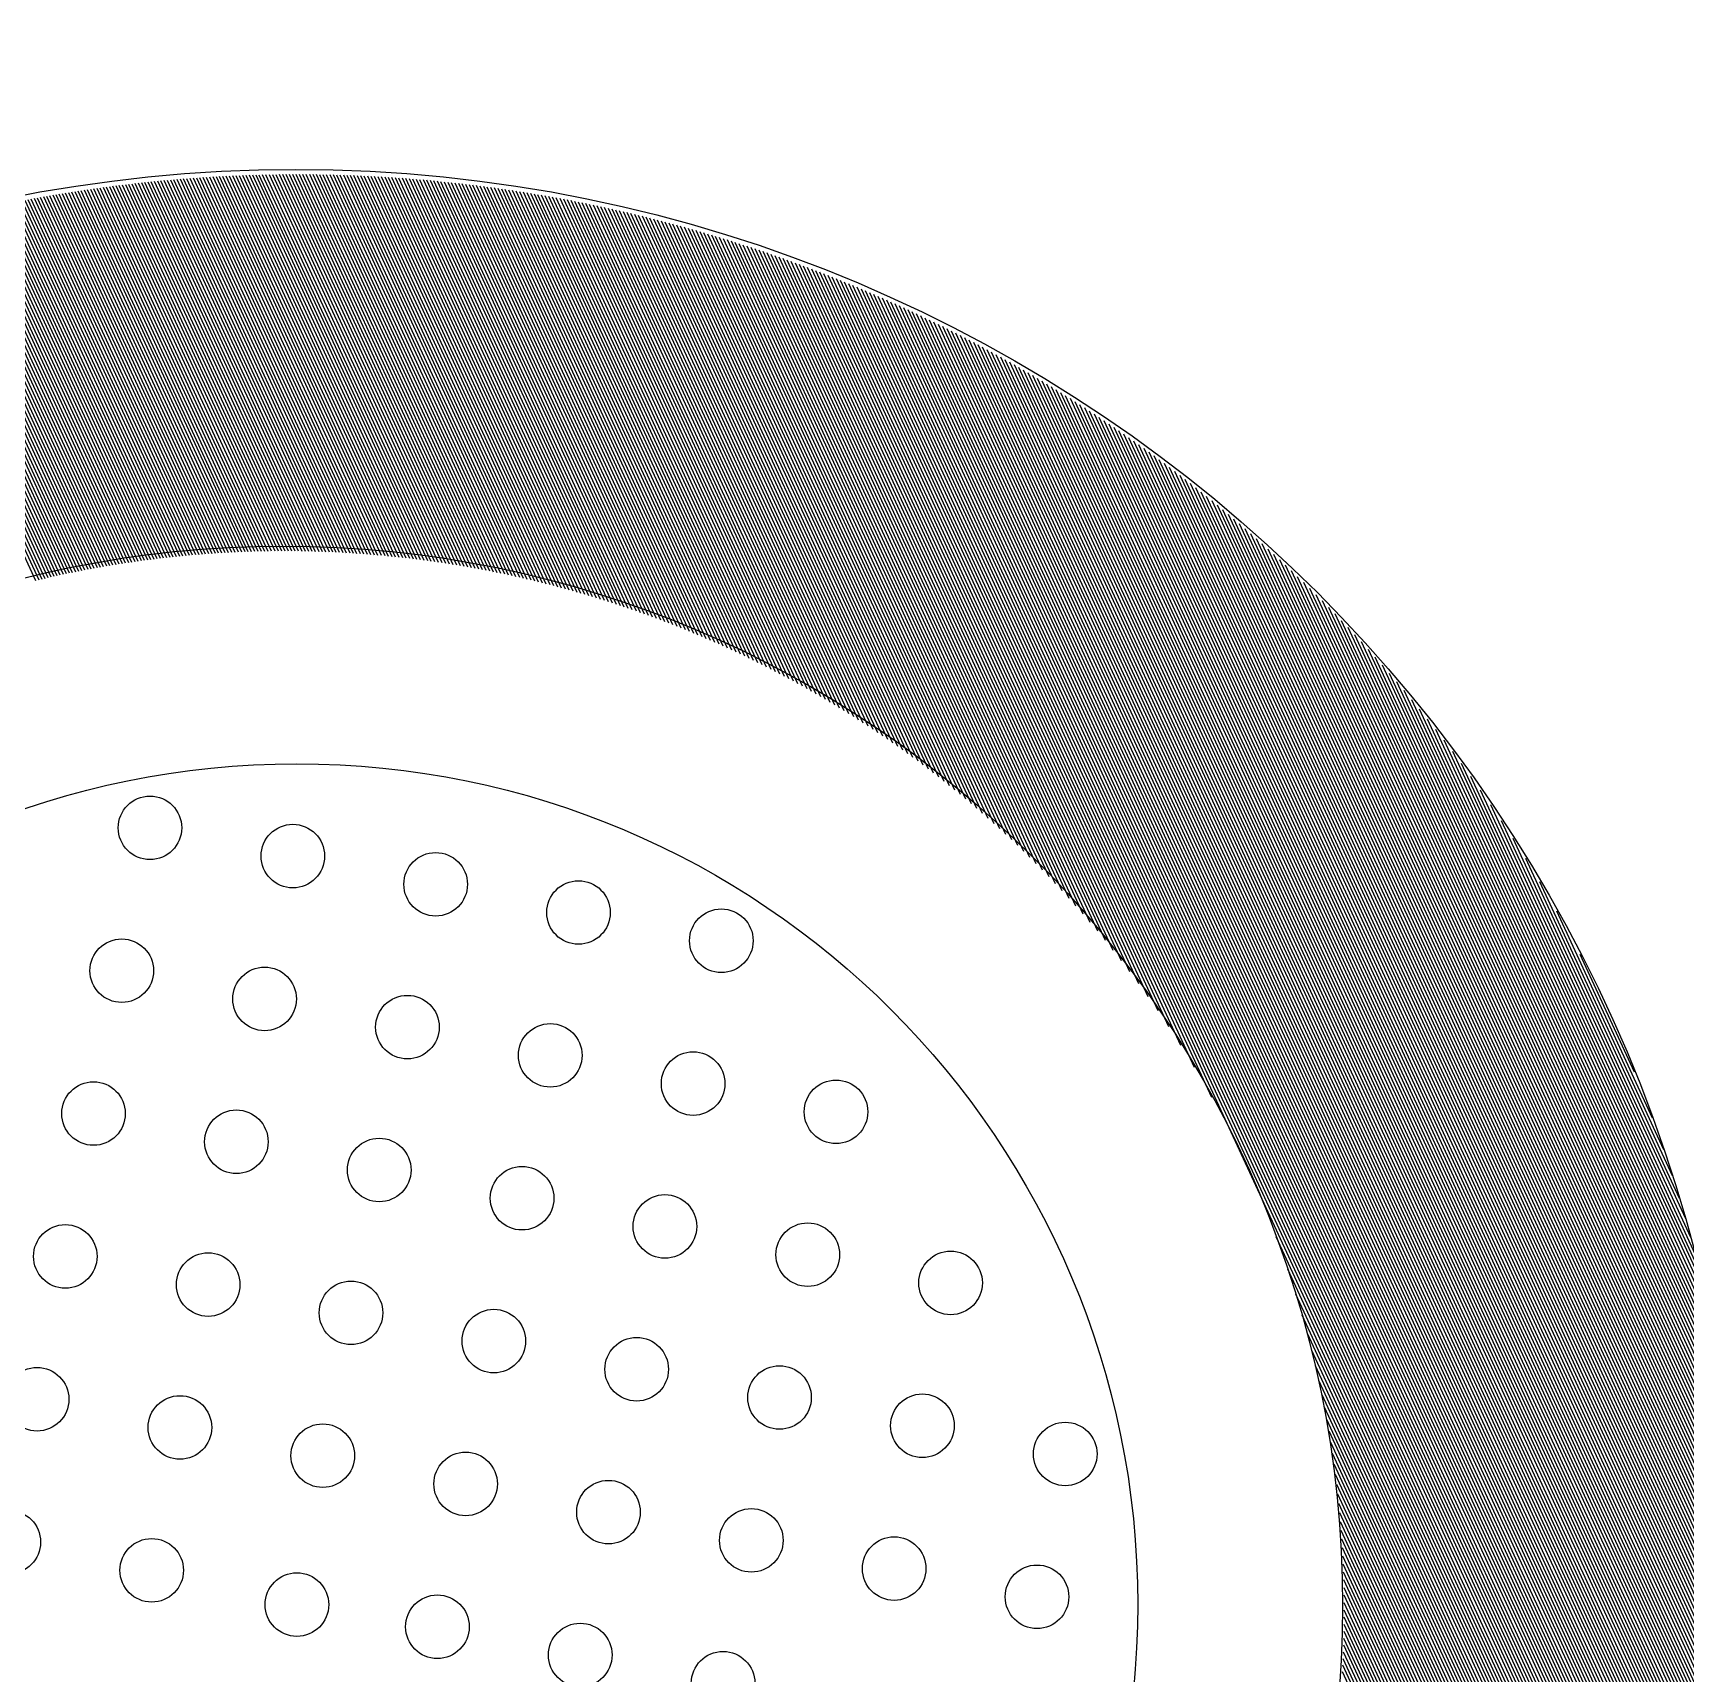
# Model space of a CAD drawing. Extents: x -11 to 40589024741, y -2 to 3380586937.
# Drawn here: x 40588172041 to 40588172899, y 3380336652 to 3380337504 of the extents above; entities that cross this region are included whole.
import ezdxf

# ---------------------------------------------------------------- set-up
doc = ezdxf.new("R2010")
doc.units = 0
doc.header["$LTSCALE"] = 10
doc.header["$MEASUREMENT"] = 0
for name, color, linetype in [('0-WALL', 252, 'Continuous'), ('WELL_ZF雨水', 4, 'Continuous'), ('WELL_雨水', 4, 'Continuous')]:
    doc.layers.add(name, color=color, linetype=linetype)

# ---------------------------------------------------------------- blocks, each defined once
blk = doc.blocks.new('虹吸井')
at = {"layer": 'WELL_ZF雨水', "color": 9, "linetype": 'Continuous'}
for p, q in [((-17252.13, -4222.33), (-16525.04, -3495.24)), ((-17252.06, -4220.01), (-16527.35, -3495.31)), ((-17251.97, -4217.69), (-16529.68, -3495.39)), ((-17251.89, -4215.35), (-16532.01, -3495.48)), ((-17251.79, -4213.01), (-16534.35, -3495.58)), ((-17251.69, -4210.66), (-16536.7, -3495.68)), ((-17251.58, -4208.31), (-16539.06, -3495.79)), ((-17251.46, -4205.94), (-16541.42, -3495.91)), ((-17251.33, -4203.57), (-16543.8, -3496.04)), ((-17251.19, -4201.19), (-16546.18, -3496.17)), ((-17251.05, -4198.8), (-16548.56, -3496.32)), ((-17250.9, -4196.41), (-16550.96, -3496.47)), ((-17250.74, -4194), (-16553.37, -3496.63)), ((-17250.57, -4191.59), (-16555.78, -3496.79)), ((-17250.4, -4189.17), (-16558.2, -3496.97)), ((-17250.21, -4186.74), (-16560.63, -3497.16)), ((-17250.02, -4184.3), (-16563.07, -3497.35)), ((-17249.81, -4181.85), (-16565.52, -3497.55)), ((-17249.6, -4179.39), (-16567.97, -3497.76)), ((-17249.38, -4176.93), (-16570.44, -3497.98)), ((-17249.15, -4174.45), (-16572.91, -3498.21)), ((-17248.91, -4171.97), (-16575.4, -3498.45)), ((-17248.67, -4169.48), (-16577.89, -3498.7)), ((-17248.41, -4166.97), (-16580.39, -3498.96)), ((-17248.14, -4164.46), (-16582.9, -3499.22)), ((-17247.87, -4161.94), (-16585.42, -3499.5)), ((-17247.58, -4159.41), (-16587.96, -3499.79)), ((-17247.28, -4156.87), (-16590.5, -3500.08)), ((-17246.98, -4154.32), (-16593.05, -3500.39)), ((-16864.12, -3836.57), (-16522.72, -3495.17)), ((-16850.38, -3825.07), (-16520.42, -3495.11)), ((-16839.73, -3816.67), (-16518.12, -3495.06)), ((-16830.65, -3809.83), (-16515.84, -3495.02)), ((-16822.54, -3803.97), (-16513.55, -3494.98)), ((-16815.13, -3798.81), (-16511.28, -3494.95)), ((-16808.25, -3794.17), (-16509.01, -3494.93)), ((-16801.79, -3789.95), (-16506.75, -3494.91)), ((-16795.66, -3786.07), (-16504.49, -3494.9)), ((-16789.82, -3782.47), (-16502.25, -3494.9)), ((-16784.22, -3779.12), (-16500, -3494.9)), ((-16778.83, -3775.97), (-16497.77, -3494.91)), ((-16773.63, -3773.01), (-16495.54, -3494.93)), ((-16768.59, -3770.22), (-16493.32, -3494.95)), ((-16763.69, -3767.57), (-16491.11, -3494.98)), ((-16758.93, -3765.05), (-16488.9, -3495.02)), ((-16754.29, -3762.66), (-16486.7, -3495.06)), ((-16749.76, -3760.38), (-16484.5, -3495.11)), ((-16745.34, -3758.19), (-16482.31, -3495.17)), ((-16741, -3756.11), (-16480.13, -3495.23)), ((-16736.76, -3754.1), (-16477.95, -3495.3)), ((-16732.59, -3752.18), (-16475.78, -3495.37)), ((-16728.5, -3750.34), (-16473.62, -3495.45)), ((-16724.48, -3748.56), (-16471.46, -3495.54)), ((-16720.53, -3746.86), (-16469.3, -3495.63)), ((-16716.64, -3745.21), (-16467.16, -3495.73)), ((-16712.81, -3743.62), (-16465.02, -3495.83)), ((-16709.03, -3742.1), (-16462.88, -3495.94)), ((-16705.31, -3740.62), (-16460.75, -3496.06)), ((-16701.64, -3739.19), (-16458.63, -3496.18)), ((-16698.02, -3737.82), (-16456.51, -3496.31)), ((-16694.44, -3736.49), (-16454.4, -3496.44)), ((-16690.91, -3735.2), (-16452.29, -3496.58)), ((-16687.42, -3733.95), (-16450.19, -3496.72)), ((-16683.97, -3732.75), (-16448.09, -3496.87)), ((-16680.56, -3731.58), (-16446, -3497.03)), ((-16677.19, -3730.45), (-16443.92, -3497.19)), ((-16673.85, -3729.36), (-16441.84, -3497.35)), ((-16670.54, -3728.3), (-16439.76, -3497.52)), ((-16667.27, -3727.28), (-16437.7, -3497.7)), ((-16664.04, -3726.28), (-16435.63, -3497.88)), ((-17246.66, -4151.76), (-16595.61, -3500.7)), ((-17246.34, -4149.19), (-16598.18, -3501.03)), ((-17246, -4146.6), (-16600.76, -3501.37)), ((-17245.65, -4144.01), (-16603.35, -3501.71)), ((-17245.29, -4141.41), (-16605.96, -3502.07)), ((-17244.93, -4138.79), (-16608.57, -3502.44)), ((-17244.55, -4136.17), (-16611.2, -3502.82)), ((-17244.15, -4133.53), (-16613.83, -3503.21)), ((-17243.75, -4130.89), (-16616.48, -3503.61)), ((-17243.34, -4128.23), (-16619.14, -3504.03)), ((-17242.91, -4125.56), (-16621.81, -3504.45)), ((-17242.48, -4122.87), (-16624.49, -3504.89)), ((-17242.03, -4120.18), (-16627.19, -3505.34)), ((-17241.56, -4117.47), (-16629.89, -3505.8)), ((-17241.09, -4114.75), (-16632.61, -3506.28)), ((-17240.6, -4112.02), (-16635.34, -3506.76)), ((-17240.11, -4109.28), (-16638.09, -3507.26)), ((-17239.59, -4106.52), (-16640.85, -3507.77)), ((-17239.07, -4103.75), (-16643.62, -3508.3)), ((-17238.53, -4100.97), (-16646.4, -3508.84)), ((-17237.98, -4098.17), (-16649.2, -3509.39)), ((-17237.41, -4095.36), (-16652.01, -3509.96)), ((-17236.83, -4092.53), (-16654.83, -3510.54)), ((-17236.23, -4089.69), (-16657.67, -3511.13)), ((-17235.62, -4086.84), (-16660.53, -3511.74)), ((-17235, -4083.97), (-16663.4, -3512.37)), ((-17234.36, -4081.08), (-16666.28, -3513.01)), ((-17233.7, -4078.18), (-16669.18, -3513.66)), ((-17233.03, -4075.27), (-16672.1, -3514.33)), ((-17232.35, -4072.33), (-16675.03, -3515.02)), ((-17231.64, -4069.39), (-16677.98, -3515.72)), ((-17230.92, -4066.42), (-16680.95, -3516.44)), ((-17230.19, -4063.44), (-16683.93, -3517.18)), ((-17229.43, -4060.44), (-16686.93, -3517.94)), ((-17228.66, -4057.42), (-16689.94, -3518.71)), ((-17227.87, -4054.39), (-16692.98, -3519.5)), ((-17227.06, -4051.33), (-16696.03, -3520.31)), ((-17226.23, -4048.26), (-16699.11, -3521.13)), ((-17225.38, -4045.17), (-16702.2, -3521.98)), ((-17224.52, -4042.05), (-16705.31, -3522.85)), ((-17223.63, -4038.92), (-16708.44, -3523.74)), ((-17222.72, -4035.77), (-16711.6, -3524.64)), ((-17221.79, -4032.59), (-16714.77, -3525.57)), ((-17220.84, -4029.4), (-16717.97, -3526.52)), ((-17219.87, -4026.18), (-16721.19, -3527.5)), ((-17218.87, -4022.94), (-16724.43, -3528.49)), ((-17217.85, -4019.67), (-16727.69, -3529.51)), ((-17216.81, -4016.39), (-16730.98, -3530.56)), ((-17215.74, -4013.07), (-16734.29, -3531.63)), ((-17214.65, -4009.73), (-16737.63, -3532.72)), ((-17213.53, -4006.37), (-16741, -3533.84)), ((-17212.38, -4002.98), (-16744.39, -3534.99)), ((-17211.21, -3999.56), (-16747.81, -3536.16)), ((-17210, -3996.11), (-16751.26, -3537.36)), ((-17208.77, -3992.63), (-16754.74, -3538.6)), ((-17207.51, -3989.12), (-16758.24, -3539.86)), ((-17206.21, -3985.58), (-16761.78, -3541.15)), ((-17204.89, -3982.01), (-16765.35, -3542.48)), ((-17203.53, -3978.41), (-16768.96, -3543.84)), ((-17202.13, -3974.77), (-16772.6, -3545.23)), ((-17200.7, -3971.09), (-16776.27, -3546.66)), ((-17199.24, -3967.38), (-16779.98, -3548.13)), ((-17197.73, -3963.63), (-16783.74, -3549.64)), ((-17196.18, -3959.84), (-16787.53, -3551.18)), ((-17194.6, -3956.01), (-16791.36, -3552.77)), ((-17192.97, -3952.13), (-16795.23, -3554.4)), ((-17191.29, -3948.21), (-16799.15, -3556.07)), ((-17189.57, -3944.24), (-16803.12, -3557.8)), ((-17187.8, -3940.23), (-16807.14, -3559.57)), ((-17185.98, -3936.16), (-16811.21, -3561.39)), ((-17184.1, -3932.04), (-16815.33, -3563.27)), ((-17182.16, -3927.86), (-16819.51, -3565.2)), ((-17180.17, -3923.62), (-16823.74, -3567.19)), ((-17178.12, -3919.32), (-16828.05, -3569.25)), ((-17175.99, -3914.95), (-16832.41, -3571.37)), ((-17173.8, -3910.52), (-16836.85, -3573.56)), ((-17171.54, -3906.01), (-16841.36, -3575.83)), ((-17169.19, -3901.42), (-16845.95, -3578.17)), ((-17166.76, -3896.74), (-16850.62, -3580.6)), ((-17164.25, -3891.98), (-16855.39, -3583.12)), ((-17161.63, -3887.12), (-16860.25, -3585.73)), ((-17158.91, -3882.16), (-16865.21, -3588.45)), ((-17156.08, -3877.08), (-16870.28, -3591.28)), ((-17153.13, -3871.89), (-16875.48, -3594.24)), ((-17150.05, -3866.56), (-16880.81, -3597.32)), ((-17146.82, -3861.08), (-16886.29, -3600.55)), ((-17143.43, -3855.45), (-16891.92, -3603.94)), ((-17139.86, -3849.63), (-16897.74, -3607.51)), ((-17136.09, -3843.62), (-16903.75, -3611.28)), ((-17132.09, -3837.38), (-16909.99, -3615.27)), ((-17127.84, -3830.88), (-16916.49, -3619.53)), ((-17123.28, -3824.07), (-16923.29, -3624.09)), ((-17118.37, -3816.92), (-16930.45, -3629)), ((-17113.03, -3809.33), (-16938.04, -3634.34)), ((-17107.15, -3801.21), (-16946.16, -3640.22)), ((-17100.59, -3792.4), (-16954.96, -3646.78)), ((-17093.09, -3782.66), (-16964.7, -3654.27)), ((-17084.22, -3771.55), (-16975.82, -3663.14)), ((-17073, -3758.08), (-16989.28, -3674.36)), ((-17056.02, -3738.85), (-17008.52, -3691.35)), ((-17252.2, -4224.64), (-16920.41, -3892.86)), ((-17252.25, -4226.95), (-16931.91, -3906.6)), ((-17252.31, -4229.24), (-16940.31, -3917.25)), ((-17252.35, -4231.53), (-16947.15, -3926.33)), ((-17252.39, -4233.81), (-16953.01, -3934.44)), ((-17252.42, -4236.09), (-16958.17, -3941.84)), ((-17252.46, -4240.62), (-16967.03, -3955.19)), ((-17252.44, -4238.36), (-16962.81, -3948.73)), ((-17252.47, -4242.87), (-16970.91, -3961.32)), ((-17252.47, -4245.12), (-16974.51, -3967.16)), ((-17252.46, -4247.36), (-16977.86, -3972.76)), ((-17252.45, -4249.6), (-16981.01, -3978.15)), ((-17252.44, -4251.82), (-16983.97, -3983.35)), ((-17252.41, -4254.05), (-16986.76, -3988.39)), ((-17252.38, -4256.26), (-16989.41, -3993.29)), ((-17252.35, -4258.47), (-16991.92, -3998.05)), ((-17252.3, -4260.67), (-16994.32, -4002.69)), ((-17252.25, -4262.87), (-16996.6, -4007.21)), ((-17252.2, -4265.06), (-16998.78, -4011.64)), ((-17252.14, -4267.24), (-17000.87, -4015.98)), ((-17252.07, -4269.42), (-17002.88, -4020.22)), ((-17251.99, -4271.59), (-17004.8, -4024.39)), ((-17251.91, -4273.75), (-17006.64, -4028.48)), ((-17251.83, -4275.91), (-17008.42, -4032.5)), ((-17251.74, -4278.06), (-17010.12, -4036.45)), ((-17251.64, -4280.21), (-17011.77, -4040.34)), ((-17251.53, -4282.35), (-17013.35, -4044.17)), ((-17251.42, -4284.49), (-17014.88, -4047.95)), ((-17251.31, -4286.62), (-17016.36, -4051.67)), ((-17251.19, -4288.74), (-17017.78, -4055.34)), ((-17251.06, -4290.86), (-17019.16, -4058.96)), ((-17250.93, -4292.97), (-17020.49, -4062.54)), ((-17250.79, -4295.08), (-17021.78, -4066.07)), ((-17250.64, -4297.18), (-17023.02, -4069.56)), ((-17250.49, -4299.27), (-17024.23, -4073.01)), ((-17250.34, -4301.36), (-17025.4, -4076.42)), ((-17250.18, -4303.45), (-17026.52, -4079.79)), ((-17250.01, -4305.53), (-17027.62, -4083.13)), ((-17249.84, -4307.6), (-17028.68, -4086.43)), ((-17249.67, -4309.67), (-17029.7, -4089.7)), ((-17249.48, -4311.73), (-17030.69, -4092.94)), ((-17249.3, -4313.79), (-17031.66, -4096.15)), ((-17249.11, -4315.84), (-17032.59, -4099.33)), ((-17248.91, -4317.89), (-17033.49, -4102.48)), ((-17248.71, -4319.93), (-17034.37, -4105.6)), ((-17248.5, -4321.97), (-17035.22, -4108.69)), ((-17248.29, -4324), (-17036.04, -4111.76)), ((-17248.07, -4326.03), (-17036.83, -4114.8)), ((-17247.84, -4328.05), (-17037.61, -4117.82)), ((-17247.62, -4330.07), (-17038.35, -4120.81)), ((-17247.38, -4332.08), (-17039.08, -4123.78)), ((-17247.15, -4334.09), (-17039.78, -4126.72)), ((-17246.9, -4336.09), (-17040.46, -4129.65)), ((-17246.66, -4338.09), (-17041.12, -4132.55)), ((-17246.4, -4340.08), (-17041.75, -4135.43)), ((-17246.15, -4342.07), (-17042.37, -4138.29)), ((-17245.88, -4344.06), (-17042.96, -4141.13)), ((-17245.62, -4346.03), (-17043.54, -4143.95)), ((-17245.35, -4348.01), (-17044.1, -4146.76)), ((-17245.07, -4349.98), (-17044.64, -4149.54)), ((-17244.79, -4351.94), (-17045.16, -4152.31)), ((-17244.51, -4353.9), (-17045.66, -4155.05)), ((-17244.22, -4355.86), (-17046.14, -4157.78)), ((-17243.92, -4357.81), (-17046.61, -4160.5)), ((-17243.62, -4359.75), (-17047.06, -4163.19)), ((-17243.32, -4361.69), (-17047.5, -4165.87)), ((-17243.01, -4363.63), (-17047.91, -4168.54)), ((-17242.7, -4365.56), (-17048.32, -4171.18)), ((-17242.38, -4367.49), (-17048.71, -4173.82)), ((-17242.06, -4369.42), (-17049.08, -4176.43)), ((-17241.73, -4371.34), (-17049.44, -4179.04)), ((-17241.4, -4373.25), (-17049.78, -4181.62)), ((-17241.07, -4375.16), (-17050.11, -4184.2)), ((-17240.73, -4377.07), (-17050.42, -4186.76)), ((-17240.39, -4378.97), (-17050.72, -4189.3)), ((-17240.04, -4380.87), (-17051.01, -4191.84)), ((-17239.69, -4382.76), (-17051.28, -4194.36)), ((-17239.33, -4384.65), (-17051.55, -4196.86)), ((-17238.97, -4386.53), (-17051.79, -4199.36)), ((-17238.61, -4388.42), (-17052.03, -4201.84)), ((-17238.24, -4390.29), (-17052.25, -4204.3)), ((-17237.87, -4392.16), (-17052.46, -4206.76)), ((-17237.49, -4394.03), (-17052.66, -4209.2)), ((-17237.11, -4395.9), (-17052.85, -4211.64)), ((-17236.73, -4397.76), (-17053.03, -4214.06)), ((-17236.34, -4399.61), (-17053.19, -4216.47)), ((-17235.94, -4401.47), (-17053.34, -4218.86)), ((-17235.55, -4403.31), (-17053.48, -4221.25)), ((-17235.15, -4405.16), (-17053.61, -4223.63)), ((-17234.74, -4407), (-17053.73, -4225.99)), ((-17234.33, -4408.83), (-17053.84, -4228.34)), ((-17233.92, -4410.67), (-17053.94, -4230.69)), ((-17233.5, -4412.5), (-17054.03, -4233.02)), ((-17233.08, -4414.32), (-17054.11, -4235.34)), ((-17232.66, -4416.14), (-17054.17, -4237.66)), ((-17232.23, -4417.96), (-17054.23, -4239.96)), ((-17231.8, -4419.77), (-17054.28, -4242.25)), ((-17231.36, -4421.58), (-17054.32, -4244.54)), ((-17230.92, -4423.38), (-17054.35, -4246.81)), ((-17230.48, -4425.19), (-17054.37, -4249.07)), ((-17230.03, -4426.98), (-17054.38, -4251.33)), ((-17229.58, -4428.78), (-17054.38, -4253.57)), ((-17229.12, -4430.57), (-17054.37, -4255.81)), ((-17228.66, -4432.35), (-17054.35, -4258.04)), ((-17228.2, -4434.14), (-17054.32, -4260.26)), ((-17227.74, -4435.91), (-17054.29, -4262.47)), ((-17227.27, -4437.69), (-17054.24, -4264.67)), ((-17226.79, -4439.46), (-17054.19, -4266.86)), ((-17226.32, -4441.23), (-17054.13, -4269.04)), ((-17225.83, -4442.99), (-17054.06, -4271.22)), ((-17225.35, -4444.75), (-17053.98, -4273.39)), ((-17224.86, -4446.51), (-17053.9, -4275.55)), ((-17224.37, -4448.26), (-17053.8, -4277.7)), ((-17223.88, -4450.01), (-17053.7, -4279.84)), ((-17223.38, -4451.76), (-17053.59, -4281.98)), ((-17222.87, -4453.5), (-17053.47, -4284.1)), ((-17222.37, -4455.24), (-17053.35, -4286.22)), ((-17221.86, -4456.98), (-17053.22, -4288.33)), ((-17221.35, -4458.71), (-17053.07, -4290.44)), ((-17220.83, -4460.44), (-17052.93, -4292.53)), ((-17220.31, -4462.16), (-17052.77, -4294.62)), ((-17219.79, -4463.89), (-17052.61, -4296.71)), ((-17219.26, -4465.6), (-17052.44, -4298.78)), ((-17218.73, -4467.32), (-17052.26, -4300.85)), ((-17218.2, -4469.03), (-17052.07, -4302.91)), ((-17217.66, -4470.74), (-17051.88, -4304.96)), ((-17217.12, -4472.44), (-17051.68, -4307)), ((-17216.57, -4474.14), (-17051.47, -4309.04)), ((-17216.03, -4475.84), (-17051.26, -4311.07)), ((-17215.48, -4477.54), (-17051.04, -4313.1)), ((-17214.92, -4479.23), (-17050.81, -4315.12)), ((-17214.36, -4480.91), (-17050.58, -4317.13)), ((-17213.8, -4482.6), (-17050.34, -4319.13)), ((-17213.24, -4484.28), (-17050.09, -4321.13)), ((-17212.67, -4485.96), (-17049.84, -4323.12)), ((-17212.1, -4487.63), (-17049.58, -4325.11)), ((-17211.53, -4489.3), (-17049.31, -4327.09)), ((-17210.95, -4490.97), (-17049.04, -4329.06)), ((-17210.37, -4492.64), (-17048.76, -4331.02)), ((-17209.79, -4494.3), (-17048.47, -4332.98)), ((-17209.2, -4495.96), (-17048.18, -4334.94)), ((-17208.61, -4497.61), (-17047.88, -4336.88)), ((-17208.02, -4499.26), (-17047.58, -4338.82)), ((-17207.42, -4500.91), (-17047.27, -4340.76)), ((-17206.82, -4502.56), (-17046.95, -4342.69)), ((-17206.22, -4504.2), (-17046.63, -4344.61)), ((-17205.61, -4505.84), (-17046.3, -4346.52)), ((-17205, -4507.47), (-17045.96, -4348.43)), ((-17204.39, -4509.11), (-17045.62, -4350.34)), ((-17203.77, -4510.74), (-17045.28, -4352.24)), ((-17203.16, -4512.36), (-17044.92, -4354.13)), ((-17202.53, -4513.99), (-17044.57, -4356.02)), ((-17201.91, -4515.61), (-17044.2, -4357.9)), ((-17201.28, -4517.22), (-17043.83, -4359.78)), ((-17200.65, -4518.84), (-17043.46, -4361.65)), ((-17200.02, -4520.45), (-17043.08, -4363.51)), ((-17199.38, -4522.06), (-17042.69, -4365.37)), ((-17198.74, -4523.66), (-17042.3, -4367.22)), ((-17198.1, -4525.26), (-17041.9, -4369.07)), ((-17197.45, -4526.86), (-17041.5, -4370.91)), ((-17196.8, -4528.46), (-17041.09, -4372.75)), ((-17196.15, -4530.05), (-17040.68, -4374.58)), ((-17195.49, -4531.64), (-17040.26, -4376.41)), ((-17194.83, -4533.22), (-17039.84, -4378.23)), ((-17194.17, -4534.81), (-17039.41, -4380.05)), ((-17193.51, -4536.39), (-17038.97, -4381.86)), ((-17192.84, -4537.97), (-17038.53, -4383.66)), ((-17192.17, -4539.54), (-17038.09, -4385.46)), ((-17191.49, -4541.11), (-17037.64, -4387.26)), ((-17190.82, -4542.68), (-17037.18, -4389.05)), ((-17190.14, -4544.25), (-17036.72, -4390.83)), ((-17189.46, -4545.81), (-17036.26, -4392.61)), ((-17188.77, -4547.37), (-17035.79, -4394.39)), ((-17188.08, -4548.93), (-17035.31, -4396.16)), ((-17187.39, -4550.48), (-17034.83, -4397.92)), ((-17186.7, -4552.03), (-17034.35, -4399.68)), ((-17186, -4553.58), (-17033.86, -4401.43)), ((-17185.3, -4555.12), (-17033.36, -4403.18)), ((-17184.6, -4556.67), (-17032.86, -4404.93)), ((-17183.89, -4558.21), (-17032.36, -4406.67)), ((-17183.18, -4559.74), (-17031.85, -4408.41)), ((-17182.47, -4561.28), (-17031.33, -4410.14)), ((-17181.76, -4562.81), (-17030.81, -4411.86)), ((-17181.04, -4564.33), (-17030.29, -4413.58)), ((-17180.32, -4565.86), (-17029.76, -4415.3)), ((-17179.6, -4567.38), (-17029.23, -4417.01)), ((-17178.87, -4568.9), (-17028.69, -4418.72)), ((-17178.14, -4570.42), (-17028.15, -4420.42)), ((-17177.41, -4571.93), (-17027.6, -4422.12)), ((-17176.68, -4573.44), (-17027.05, -4423.81)), ((-17175.94, -4574.95), (-17026.49, -4425.5)), ((-17175.2, -4576.46), (-17025.93, -4427.19)), ((-17174.46, -4577.96), (-17025.37, -4428.87)), ((-17173.71, -4579.46), (-17024.8, -4430.54)), ((-17172.97, -4580.95), (-17024.22, -4432.21)), ((-17172.21, -4582.45), (-17023.64, -4433.88)), ((-17171.46, -4583.94), (-17023.06, -4435.54)), ((-17170.7, -4585.43), (-17022.47, -4437.2)), ((-17169.95, -4586.91), (-17021.88, -4438.85)), ((-17169.18, -4588.4), (-17021.29, -4440.5)), ((-17168.42, -4589.88), (-17020.68, -4442.14)), ((-17167.65, -4591.36), (-17020.08, -4443.78)), ((-17166.88, -4592.83), (-17019.47, -4445.42)), ((-17166.11, -4594.3), (-17018.86, -4447.05)), ((-17165.33, -4595.77), (-17018.24, -4448.68)), ((-17164.55, -4597.24), (-17017.62, -4450.3)), ((-17163.77, -4598.7), (-17016.99, -4451.92)), ((-17162.99, -4600.16), (-17016.36, -4453.53)), ((-17162.2, -4601.62), (-17015.72, -4455.14)), ((-17161.41, -4603.08), (-17015.09, -4456.75)), ((-17160.62, -4604.53), (-17014.44, -4458.35)), ((-17159.83, -4605.98), (-17013.8, -4459.95)), ((-17159.03, -4607.43), (-17013.14, -4461.54)), ((-17158.23, -4608.87), (-17012.49, -4463.13)), ((-17157.43, -4610.32), (-17011.83, -4464.72)), ((-17156.62, -4611.76), (-17011.16, -4466.3)), ((-17155.81, -4613.19), (-17010.5, -4467.88)), ((-17155, -4614.63), (-17009.82, -4469.45)), ((-17154.19, -4616.06), (-17009.15, -4471.02)), ((-17153.37, -4617.49), (-17008.47, -4472.58)), ((-17152.55, -4618.91), (-17007.78, -4474.14)), ((-17151.73, -4620.34), (-17007.1, -4475.7)), ((-17150.91, -4621.76), (-17006.4, -4477.25)), ((-17150.08, -4623.18), (-17005.71, -4478.8)), ((-17149.25, -4624.59), (-17005.01, -4480.35)), ((-17148.42, -4626.01), (-17004.3, -4481.89)), ((-17147.59, -4627.42), (-17003.6, -4483.43)), ((-17146.75, -4628.83), (-17002.88, -4484.96)), ((-17145.91, -4630.23), (-17002.17, -4486.49)), ((-17145.07, -4631.63), (-17001.45, -4488.02)), ((-17144.22, -4633.03), (-17000.73, -4489.54)), ((-17143.38, -4634.43), (-17000, -4491.05)), ((-17142.53, -4635.83), (-16999.27, -4492.57)), ((-17141.67, -4637.22), (-16998.53, -4494.08)), ((-17140.82, -4638.61), (-16997.79, -4495.58)), ((-17139.96, -4640), (-16997.05, -4497.09)), ((-17139.1, -4641.38), (-16996.3, -4498.59)), ((-17138.24, -4642.76), (-16995.55, -4500.08)), ((-17137.37, -4644.14), (-16994.8, -4501.57)), ((-17136.5, -4645.52), (-16994.04, -4503.06)), ((-17135.63, -4646.9), (-16993.28, -4504.54)), ((-17134.76, -4648.27), (-16992.51, -4506.02)), ((-17133.88, -4649.64), (-16991.75, -4507.5)), ((-17133.01, -4651), (-16990.97, -4508.97)), ((-17132.13, -4652.37), (-16990.2, -4510.44)), ((-17131.24, -4653.73), (-16989.42, -4511.9)), ((-17130.36, -4655.09), (-16988.63, -4513.36)), ((-17129.47, -4656.45), (-16987.84, -4514.82)), ((-17128.58, -4657.8), (-16987.05, -4516.28)), ((-17127.68, -4659.15), (-16986.26, -4517.73)), ((-17126.79, -4660.5), (-16985.46, -4519.17)), ((-17125.89, -4661.85), (-16984.66, -4520.61)), ((-17124.99, -4663.19), (-16983.85, -4522.05)), ((-17124.08, -4664.53), (-16983.04, -4523.49)), ((-17123.18, -4665.87), (-16982.23, -4524.92)), ((-17122.27, -4667.21), (-16981.41, -4526.35)), ((-17121.36, -4668.54), (-16980.59, -4527.77)), ((-17120.45, -4669.87), (-16979.77, -4529.2)), ((-17119.53, -4671.2), (-16978.94, -4530.61)), ((-17118.61, -4672.53), (-16978.11, -4532.03)), ((-17117.69, -4673.85), (-16977.27, -4533.44)), ((-17116.77, -4675.17), (-16976.44, -4534.84)), ((-17115.84, -4676.49), (-16975.59, -4536.25)), ((-17114.91, -4677.81), (-16974.75, -4537.65)), ((-17113.98, -4679.12), (-16973.9, -4539.04)), ((-17113.05, -4680.44), (-16973.05, -4540.44)), ((-17112.11, -4681.75), (-16972.19, -4541.82)), ((-17111.17, -4683.05), (-16971.33, -4543.21)), ((-17110.23, -4684.36), (-16970.47, -4544.59)), ((-17109.29, -4685.66), (-16969.6, -4545.97)), ((-17108.34, -4686.96), (-16968.73, -4547.35)), ((-17107.39, -4688.25), (-16967.86, -4548.72)), ((-17106.44, -4689.55), (-16966.98, -4550.09)), ((-17105.49, -4690.84), (-16966.1, -4551.45)), ((-17104.54, -4692.13), (-16965.22, -4552.81)), ((-17103.58, -4693.42), (-16964.33, -4554.17)), ((-17102.62, -4694.7), (-16963.44, -4555.52)), ((-17101.65, -4695.98), (-16962.55, -4556.87)), ((-17100.69, -4697.26), (-16961.65, -4558.22))]:
    blk.add_line(p, q, dxfattribs=at)
at = {"layer": 'WELL_ZF雨水', "color": 1}
for centre, radius in [((-16504.55, -4246.43), 750), ((-16506.46, -4254.13), 550), ((-16509.47, -4247.59), 436.46)]:
    blk.add_circle(centre, radius, dxfattribs=at)
at = {"layer": 'WELL_ZF雨水', "color": 0, "linetype": 'ByBlock'}
for centre in [(-16645.78, -3888.38), (-16720.43, -3900.2), (-16720.43, -3900.2), (-16720.43, -3900.2), (-16633.95, -3963.03), (-16633.95, -3963.03), (-16633.95, -3963.03), (-16633.95, -3963.03), (-16708.61, -3974.85), (-16708.61, -3974.85), (-16708.61, -3974.85), (-16783.26, -3986.67), (-16783.26, -3986.67), (-16783.26, -3986.67), (-16547.48, -4025.86), (-16622.13, -4037.68), (-16622.13, -4037.68), (-16622.13, -4037.68), (-16696.78, -4049.5), (-16696.78, -4049.5), (-16771.43, -4061.33), (-16771.43, -4061.33), (-16846.09, -4073.15), (-16846.09, -4073.15), (-16535.65, -4100.51), (-16610.31, -4112.33), (-16684.96, -4124.16), (-16684.96, -4124.16), (-16684.96, -4124.16), (-16759.61, -4135.98), (-16759.61, -4135.98), (-16834.26, -4147.8), (-16834.26, -4147.8), (-16908.92, -4159.63), (-16523.83, -4175.16), (-16598.48, -4186.98), (-16673.14, -4198.81), (-16673.14, -4198.81), (-16673.14, -4198.81), (-16747.79, -4210.63), (-16747.79, -4210.63), (-16822.44, -4222.46), (-16822.44, -4222.46), (-16897.09, -4234.28), (-16586.66, -4261.64), (-16661.31, -4273.46), (-16661.31, -4273.46), (-16661.31, -4273.46), (-16735.96, -4285.28), (-16735.96, -4285.28), (-16735.96, -4285.28), (-16810.62, -4297.11), (-16810.62, -4297.11), (-16885.27, -4308.93), (-16500.18, -4324.46), (-16574.84, -4336.29), (-16649.49, -4348.11), (-16649.49, -4348.11), (-16649.49, -4348.11), (-16724.14, -4359.94), (-16724.14, -4359.94), (-16724.14, -4359.94), (-16798.79, -4371.76), (-16798.79, -4371.76), (-16873.44, -4383.58), (-16488.36, -4399.12), (-16563.01, -4410.94), (-16637.66, -4422.76), (-16637.66, -4422.76), (-16637.66, -4422.76), (-16712.32, -4434.59), (-16712.32, -4434.59), (-16712.32, -4434.59), (-16786.97, -4446.41), (-16786.97, -4446.41), (-16861.62, -4458.24)]:
    blk.add_circle(centre, 16.5, dxfattribs=at)
at = {"layer": 'WELL_ZF雨水', "color": 1, "linetype": 'ByBlock'}
blk.add_circle((-16509.47, -4247.59), 16.5, dxfattribs=at)

msp = doc.modelspace()

# ---------------------------------------------------------------- hatches: boundary and pattern name
at = {"layer": '0-WALL'}
h = msp.add_hatch(dxfattribs=at)
h.set_pattern_fill('草坪或沼泽', color=256, scale=400, angle=-0.200256636)
h.set_pattern_definition([(359.79974, (40586781652.2, 3380096977.4), (1605.5824, 1594.398), [240, -48, 64, -48, 240, -960]), (359.79974, (40586781572.4, 3380097025.7), (1605.5824, 1594.398), [160, -120, 240, -120, 160, -800]), (359.79974, (40586782134.6, 3380097663.7), (1605.5824, 1594.398), [200, -80, 200, -1120]), (359.79974, (40586781335.8, 3380097986.5), (1605.5824, 1594.398), [80, -160, 80, -1280]), (89.79974, (40586781495.8, 3380097986), (-1594.398, 1605.5824), [144, -1456]), (89.79974, (40586781972.4, 3380097024.3), (-1594.398, 1605.5824), [160, -1440]), (89.79974, (40586782374.6, 3380097662.9), (-1594.398, 1605.5824), [160, -1440]), (44.79974, (40586782180.3, 3380097007.6), (5.5922, 1599.9902), [160, -2102.7417]), (134.79974, (40586781764.3, 3380097009), (-1599.9902, 5.5922), [160, -2102.7417]), (63.23469, (40586782132.4, 3380097015.7), (5.5922, 1599.99023), [160, -3417.7088]), (75.7635, (40586782052.4, 3380097024), (5.59221, 1599.99023), [160, -6436.969]), (75.7635, (40586782454.64, 3380097662.6), (5.59221, 1599.99023), [128, -6468.969]), (75.7635, (40586781527.76, 3380097985.85), (5.59221, 1599.99023), [112, -6484.969]), (103.835987, (40586781892.4, 3380097024.57), (5.59221, 1599.99023), [160, -6436.969]), (103.835987, (40586782294.64, 3380097663.17), (5.59221, 1599.99023), [128, -6468.969]), (103.835987, (40586781463.76, 3380097986.07), (5.59221, 1599.99023), [112, -6484.969]), (116.364795, (40586781812.4, 3380097016.85), (5.5922, 1599.99023), [160, -3417.7069])])
edge = h.paths.add_edge_path()
edge.add_line((40588347473.747322, 3380325610.238097), (40588347683.541443, 3380326090.42787))
edge.add_line((40588347683.541443, 3380326090.42787), (40588351031.622383, 3380333884.752417))
edge.add_line((40588351031.622383, 3380333884.752417), (40588372861.52964, 3380393921.616653))
edge.add_line((40588372861.52964, 3380393921.616653), (40588366317.647476, 3380408240.876073))
edge.add_line((40588366317.647476, 3380408240.876073), (40588343550.448486, 3380418434.399735))
edge.add_line((40588343550.448486, 3380418434.399735), (40588326726.773811, 3380429801.632178))
edge.add_line((40588326726.773811, 3380429801.632178), (40588259625.315422, 3380459844.866894))
edge.add_line((40588259625.315422, 3380459844.866894), (40588073765.91951, 3380212575.66465))
edge.add_line((40588073765.91951, 3380212575.66465), (40588074114.249107, 3380212476.750173))
edge.add_line((40588074114.249107, 3380212476.750173), (40588253152.588203, 3380450673.037109))
edge.add_line((40588253152.588203, 3380450673.037109), (40588254435.224274, 3380450204.422307))
edge.add_line((40588254435.224258, 3380450204.422312), (40588256320.901672, 3380455368.658761))
edge.add_line((40588256320.90168, 3380455368.658754), (40588326766.815353, 3380429630.545198))
edge.add_line((40588326766.815353, 3380429630.5452), (40588324880.269547, 3380424466.932958))
edge.add_line((40588324880.269547, 3380424466.93296), (40588331455.159737, 3380422064.756639))
edge.add_line((40588331455.159737, 3380422064.756637), (40588332483.925163, 3380424880.513825))
edge.add_line((40588332483.925163, 3380424880.513825), (40588335301.736542, 3380423850.997883))
edge.add_line((40588335301.736542, 3380423850.997883), (40588334273.030251, 3380421035.31484))
edge.add_line((40588334273.030251, 3380421035.31484), (40588353055.227448, 3380414173.051638))
edge.add_line((40588353055.227448, 3380414173.051638), (40588361187.808113, 3380410524.8103))
edge.add_arc((40588348999.165817, 3380398232.729486), 17310.639832, -14.6199939483, 45.2420907397, ccw=False)
edge.add_line((40588365749.307037, 3380393863.402212), (40588366656.653191, 3380393529.94107))
edge.add_line((40588366656.653191, 3380393529.94107), (40588371065.316032, 3380391919.168731))
edge.add_line((40588371065.316032, 3380391919.168731), (40588346912.352768, 3380325815.879339))
edge.add_line((40588346912.352768, 3380325815.879339), (40588347473.747322, 3380325610.238097))

# ---------------------------------------------------------------- block references
at = {"layer": 'WELL_雨水', "xscale": 1.000294828886357, "yscale": 1.000294828886357, "zscale": 1.000294828886357, "rotation": 249.8235820578625}
msp.add_blockref('虹吸井', (40588170470.256104, 3380319721.686536), dxfattribs=at)

doc.saveas('drawing.dxf')
